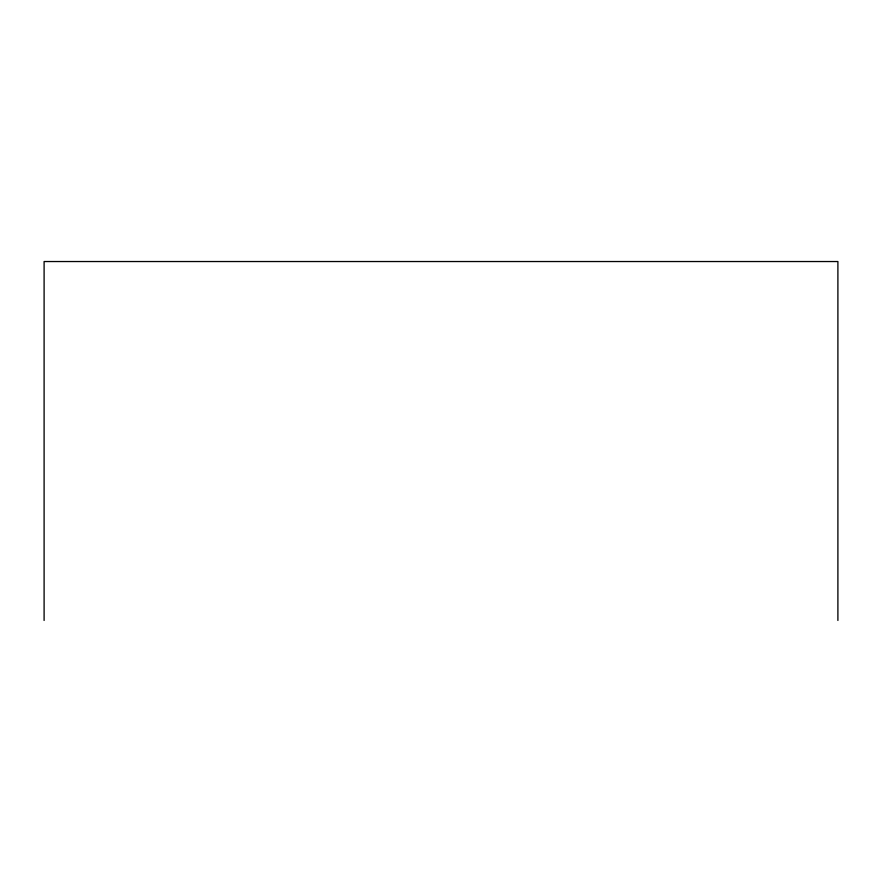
<?xml version="1.0" encoding="UTF-8"?>
<svg xmlns="http://www.w3.org/2000/svg" width="882" height="882" viewBox="0 0 882 882"><rect width="100%" height="100%" fill="white"/><g stroke="black" fill="none" stroke-linecap="round" stroke-linejoin="round"><path stroke-width="1.32" d="M837.9 620.465L837.9 261.535L44.1 261.535L44.1 620.465"/></g></svg>
